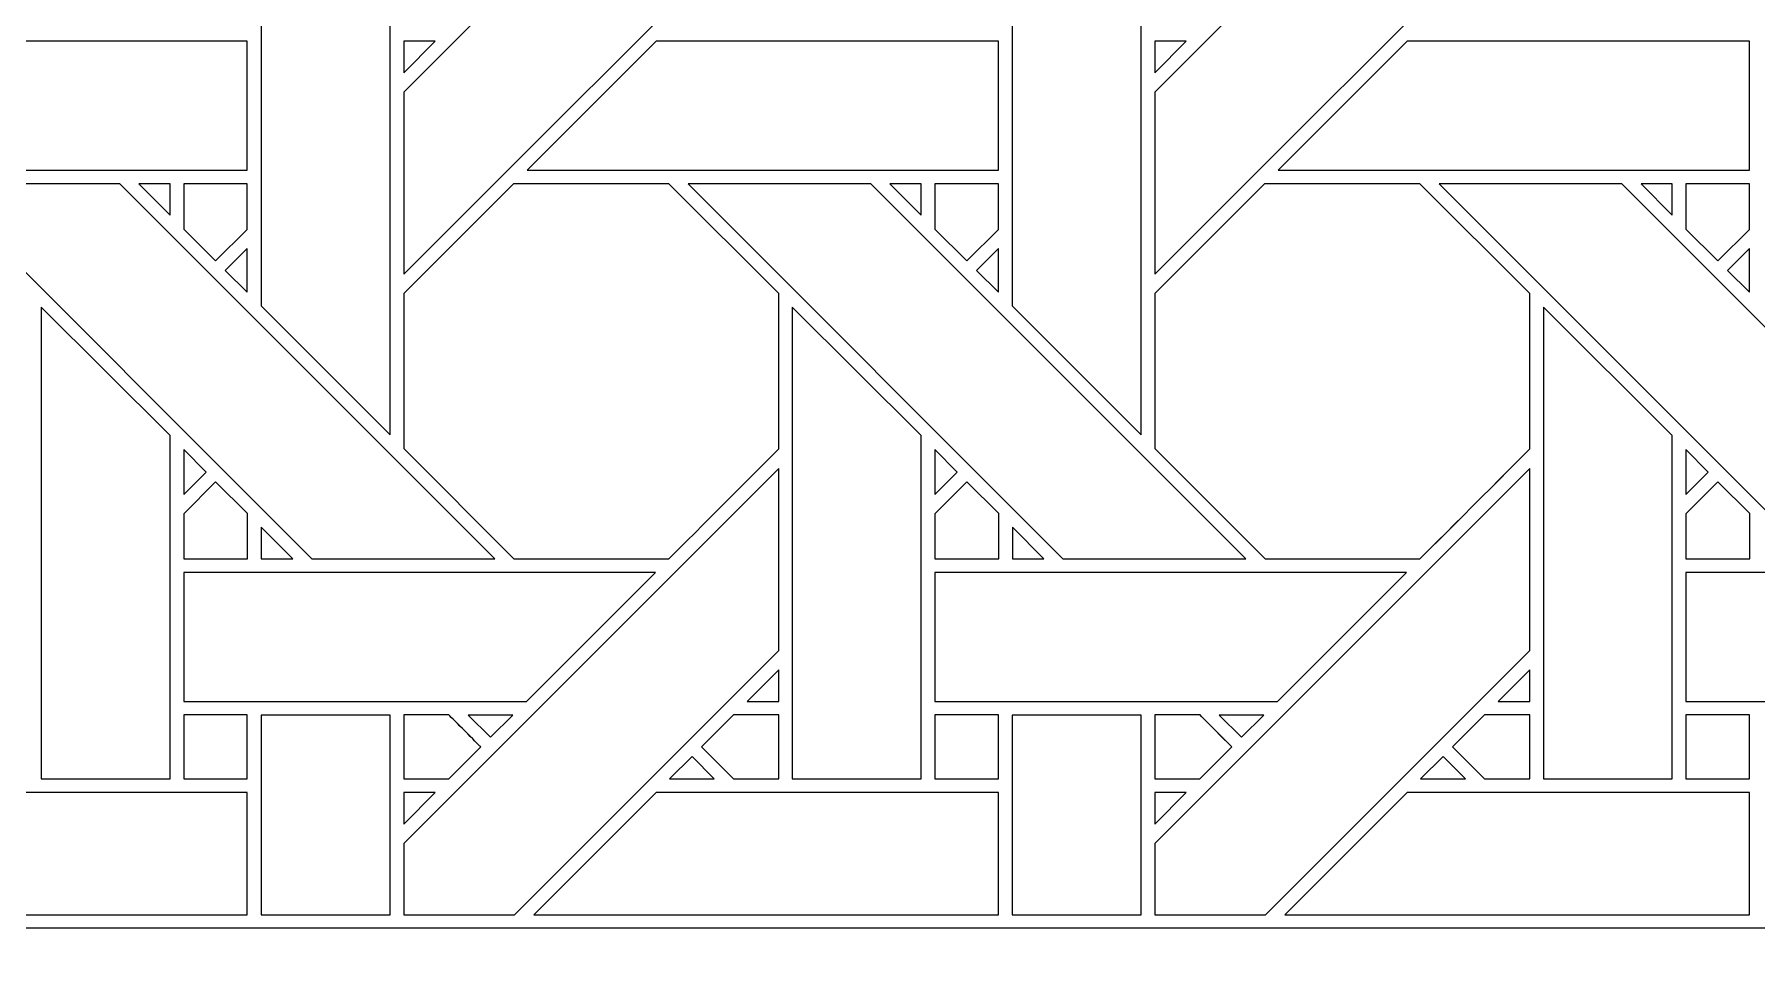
# Model space of a CAD drawing. Header units: inches. Extents: x 6.4 to 18.4, y 3.1 to 15.1.
# Drawn here: x 8.359 to 10.534, y 10.725 to 11.892 of the extents above; entities that cross this region are included whole.
import ezdxf

# ---------------------------------------------------------------- set-up
doc = ezdxf.new("R2010")
doc.units = ezdxf.units.IN
doc.header["$MEASUREMENT"] = 0
doc.layers.add('Design', color=7, linetype='Continuous', lineweight=0)

msp = doc.modelspace()

# ---------------------------------------------------------------- linework, layer by layer
at = {"layer": 'Design'}
for points, knots in [([(12.3829, 15.0948), (9.0691, 15.0948), (6.3829, 12.4085), (6.3829, 9.0948), (6.3829, 5.7811), (9.0691, 3.0948), (12.3829, 3.0948), (15.6966, 3.0948), (18.3829, 5.7811), (18.3829, 9.0948), (18.3829, 12.4085), (15.6966, 15.0948), (12.3829, 15.0948)], [0, 0, 0, 0, 1, 1, 1, 2, 2, 2, 3, 3, 3, 4, 4, 4, 4]), ([(7.399, 10.7636), (7.399, 10.7636), (7.4146, 10.7636), (7.4146, 10.7636), (7.4146, 10.7636), (7.4265, 10.7636), (7.4265, 10.7636), (7.4265, 10.7636), (17.3629, 10.7636), (17.3629, 10.7636), (17.3711, 10.7636), (17.3771, 10.7713), (17.3751, 10.7793), (17.374, 10.7838), (17.3725, 10.7889), (17.3707, 10.7944), (16.6636, 12.8699), (14.6977, 14.3629), (12.3829, 14.3629), (10.0662, 14.3629), (8.0989, 12.8675), (7.3933, 10.7893), (7.3898, 10.779), (7.3884, 10.7717), (7.3905, 10.7675), (7.3918, 10.7649), (7.3945, 10.7636), (7.399, 10.7636)], [0, 0, 0, 0, 1, 1, 1, 2, 2, 2, 3, 3, 3, 4, 4, 4, 5, 5, 5, 6, 6, 6, 7, 7, 7, 8, 8, 8, 9, 9, 9, 9]), ([(9.2992, 12.0628), (9.2992, 12.0628), (8.8255, 11.5892), (8.8255, 11.5892), (8.8255, 11.5892), (8.8255, 11.8193), (8.8255, 11.8193), (8.8255, 11.8193), (9.2992, 12.2929), (9.2992, 12.2929), (9.2992, 12.2929), (9.2992, 12.0628), (9.2992, 12.0628)], [0, 0, 0, 0, 1, 1, 1, 2, 2, 2, 3, 3, 3, 4, 4, 4, 4]), ([(9.7742, 11.8193), (9.7742, 11.8193), (10.2479, 12.2929), (10.2479, 12.2929), (10.2479, 12.2929), (10.2479, 12.0628), (10.2479, 12.0628), (10.2479, 12.0628), (9.7742, 11.5892), (9.7742, 11.5892), (9.7742, 11.5892), (9.7742, 11.8193), (9.7742, 11.8193)], [0, 0, 0, 0, 1, 1, 1, 2, 2, 2, 3, 3, 3, 4, 4, 4, 4]), ([(8.8083, 11.9814), (8.8083, 11.9814), (8.8083, 11.3863), (8.8083, 11.3863), (8.8083, 11.3863), (8.6454, 11.5492), (8.6454, 11.5492), (8.6454, 11.5492), (8.6454, 11.9814), (8.6454, 11.9814), (8.6454, 11.9814), (8.8083, 11.9814), (8.8083, 11.9814)], [0, 0, 0, 0, 1, 1, 1, 2, 2, 2, 3, 3, 3, 4, 4, 4, 4]), ([(9.7571, 11.9814), (9.7571, 11.9814), (9.7571, 11.3863), (9.7571, 11.3863), (9.7571, 11.3863), (9.5942, 11.5492), (9.5942, 11.5492), (9.5942, 11.5492), (9.5942, 11.9814), (9.5942, 11.9814), (9.5942, 11.9814), (9.7571, 11.9814), (9.7571, 11.9814)], [0, 0, 0, 0, 1, 1, 1, 2, 2, 2, 3, 3, 3, 4, 4, 4, 4]), ([(8.6279, 11.8835), (8.6279, 11.8835), (8.6279, 11.7206), (8.6279, 11.7206), (8.6279, 11.7206), (8.0326, 11.7206), (8.0326, 11.7206), (8.0326, 11.7206), (8.1955, 11.8835), (8.1955, 11.8835), (8.1955, 11.8835), (8.6279, 11.8835), (8.6279, 11.8835)], [0, 0, 0, 0, 1, 1, 1, 2, 2, 2, 3, 3, 3, 4, 4, 4, 4]), ([(8.8255, 11.8436), (8.8255, 11.8436), (8.8255, 11.8835), (8.8255, 11.8835), (8.8255, 11.8835), (8.8653, 11.8835), (8.8653, 11.8835), (8.8653, 11.8835), (8.8255, 11.8436), (8.8255, 11.8436)], [0, 0, 0, 0, 1, 1, 1, 2, 2, 2, 3, 3, 3, 3]), ([(8.9813, 11.7206), (8.9813, 11.7206), (9.1442, 11.8835), (9.1442, 11.8835), (9.1442, 11.8835), (9.5766, 11.8835), (9.5766, 11.8835), (9.5766, 11.8835), (9.5766, 11.7206), (9.5766, 11.7206), (9.5766, 11.7206), (8.9813, 11.7206), (8.9813, 11.7206)], [0, 0, 0, 0, 1, 1, 1, 2, 2, 2, 3, 3, 3, 4, 4, 4, 4]), ([(9.814, 11.8835), (9.814, 11.8835), (9.7742, 11.8436), (9.7742, 11.8436), (9.7742, 11.8436), (9.7742, 11.8835), (9.7742, 11.8835), (9.7742, 11.8835), (9.814, 11.8835), (9.814, 11.8835)], [0, 0, 0, 0, 1, 1, 1, 2, 2, 2, 3, 3, 3, 3]), ([(9.9301, 11.7206), (9.9301, 11.7206), (10.0929, 11.8835), (10.0929, 11.8835), (10.0929, 11.8835), (10.5253, 11.8835), (10.5253, 11.8835), (10.5253, 11.8835), (10.5253, 11.7206), (10.5253, 11.7206), (10.5253, 11.7206), (9.9301, 11.7206), (9.9301, 11.7206)], [0, 0, 0, 0, 1, 1, 1, 2, 2, 2, 3, 3, 3, 4, 4, 4, 4]), ([(8.4669, 11.7035), (8.4669, 11.7035), (8.9405, 11.2299), (8.9405, 11.2299), (8.9405, 11.2299), (8.7095, 11.2299), (8.7095, 11.2299), (8.7095, 11.2299), (8.2359, 11.7035), (8.2359, 11.7035), (8.2359, 11.7035), (8.4669, 11.7035), (8.4669, 11.7035)], [0, 0, 0, 0, 1, 1, 1, 2, 2, 2, 3, 3, 3, 4, 4, 4, 4]), ([(8.5304, 11.7035), (8.5304, 11.7035), (8.5304, 11.6637), (8.5304, 11.6637), (8.5304, 11.6637), (8.491, 11.7035), (8.491, 11.7035), (8.491, 11.7035), (8.5304, 11.7035), (8.5304, 11.7035)], [0, 0, 0, 0, 1, 1, 1, 2, 2, 2, 3, 3, 3, 3]), ([(8.5476, 11.7035), (8.5476, 11.7035), (8.6278, 11.7035), (8.6278, 11.7035), (8.6278, 11.7035), (8.6278, 11.6459), (8.6278, 11.6459), (8.6278, 11.6459), (8.5879, 11.606), (8.5879, 11.606), (8.5879, 11.606), (8.5476, 11.6463), (8.5476, 11.6463), (8.5476, 11.6463), (8.5476, 11.7035), (8.5476, 11.7035)], [0, 0, 0, 0, 1, 1, 1, 2, 2, 2, 3, 3, 3, 4, 4, 4, 5, 5, 5, 5]), ([(8.5879, 11.606), (8.5879, 11.606), (8.5476, 11.6463), (8.5476, 11.6463), (8.5476, 11.6463), (8.5476, 11.7035), (8.5476, 11.7035), (8.5476, 11.7035), (8.6278, 11.7035), (8.6278, 11.7035), (8.6278, 11.7035), (8.6278, 11.6459), (8.6278, 11.6459), (8.6278, 11.6459), (8.5879, 11.606), (8.5879, 11.606)], [0, 0, 0, 0, 1, 1, 1, 2, 2, 2, 3, 3, 3, 4, 4, 4, 5, 5, 5, 5]), ([(8.8255, 11.5648), (8.8255, 11.5648), (8.9642, 11.7035), (8.9642, 11.7035), (8.9642, 11.7035), (9.1604, 11.7035), (9.1604, 11.7035), (9.1604, 11.7035), (9.2991, 11.5648), (9.2991, 11.5648), (9.2991, 11.5648), (9.2991, 11.3686), (9.2991, 11.3686), (9.2813, 11.3507), (9.1694, 11.2389), (9.1604, 11.2299), (9.1604, 11.2299), (8.9647, 11.2299), (8.9647, 11.2299), (8.9647, 11.2299), (8.8255, 11.3691), (8.8255, 11.3691), (8.8255, 11.3691), (8.8255, 11.5648), (8.8255, 11.5648)], [0, 0, 0, 0, 1, 1, 1, 2, 2, 2, 3, 3, 3, 4, 4, 4, 5, 5, 5, 6, 6, 6, 7, 7, 7, 8, 8, 8, 8]), ([(8.9647, 11.2299), (8.9647, 11.2299), (8.8255, 11.3691), (8.8255, 11.3691), (8.8255, 11.3691), (8.8255, 11.5648), (8.8255, 11.5648), (8.8255, 11.5648), (8.9642, 11.7035), (8.9642, 11.7035), (8.9642, 11.7035), (9.1604, 11.7035), (9.1604, 11.7035), (9.1604, 11.7035), (9.2991, 11.5648), (9.2991, 11.5648), (9.2991, 11.5648), (9.2991, 11.3686), (9.2991, 11.3686), (9.2813, 11.3507), (9.1694, 11.2389), (9.1604, 11.2299), (9.1604, 11.2299), (8.9647, 11.2299), (8.9647, 11.2299)], [0, 0, 0, 0, 1, 1, 1, 2, 2, 2, 3, 3, 3, 4, 4, 4, 5, 5, 5, 6, 6, 6, 7, 7, 7, 8, 8, 8, 8]), ([(9.1846, 11.7035), (9.1846, 11.7035), (9.4156, 11.7035), (9.4156, 11.7035), (9.4156, 11.7035), (9.8892, 11.2299), (9.8892, 11.2299), (9.8892, 11.2299), (9.6582, 11.2299), (9.6582, 11.2299), (9.6582, 11.2299), (9.1846, 11.7035), (9.1846, 11.7035)], [0, 0, 0, 0, 1, 1, 1, 2, 2, 2, 3, 3, 3, 4, 4, 4, 4]), ([(9.4791, 11.7035), (9.4791, 11.7035), (9.4791, 11.6637), (9.4791, 11.6637), (9.4791, 11.6637), (9.4397, 11.7035), (9.4397, 11.7035), (9.4397, 11.7035), (9.4791, 11.7035), (9.4791, 11.7035)], [0, 0, 0, 0, 1, 1, 1, 2, 2, 2, 3, 3, 3, 3]), ([(9.4963, 11.7035), (9.4963, 11.7035), (9.5766, 11.7035), (9.5766, 11.7035), (9.5766, 11.7035), (9.5766, 11.6459), (9.5766, 11.6459), (9.5766, 11.6459), (9.5366, 11.606), (9.5366, 11.606), (9.5366, 11.606), (9.4963, 11.6463), (9.4963, 11.6463), (9.4963, 11.6463), (9.4963, 11.7035), (9.4963, 11.7035)], [0, 0, 0, 0, 1, 1, 1, 2, 2, 2, 3, 3, 3, 4, 4, 4, 5, 5, 5, 5]), ([(9.5366, 11.606), (9.5366, 11.606), (9.4963, 11.6463), (9.4963, 11.6463), (9.4963, 11.6463), (9.4963, 11.7035), (9.4963, 11.7035), (9.4963, 11.7035), (9.5766, 11.7035), (9.5766, 11.7035), (9.5766, 11.7035), (9.5766, 11.6459), (9.5766, 11.6459), (9.5766, 11.6459), (9.5366, 11.606), (9.5366, 11.606)], [0, 0, 0, 0, 1, 1, 1, 2, 2, 2, 3, 3, 3, 4, 4, 4, 5, 5, 5, 5]), ([(9.7742, 11.5648), (9.7742, 11.5648), (9.9129, 11.7035), (9.9129, 11.7035), (9.9129, 11.7035), (10.1091, 11.7035), (10.1091, 11.7035), (10.1091, 11.7035), (10.2478, 11.5648), (10.2478, 11.5648), (10.2478, 11.5648), (10.2478, 11.3686), (10.2478, 11.3686), (10.23, 11.3507), (10.1181, 11.2389), (10.1091, 11.2299), (10.1091, 11.2299), (9.9134, 11.2299), (9.9134, 11.2299), (9.9134, 11.2299), (9.7742, 11.3691), (9.7742, 11.3691), (9.7742, 11.3691), (9.7742, 11.5648), (9.7742, 11.5648)], [0, 0, 0, 0, 1, 1, 1, 2, 2, 2, 3, 3, 3, 4, 4, 4, 5, 5, 5, 6, 6, 6, 7, 7, 7, 8, 8, 8, 8]), ([(9.9134, 11.2299), (9.9134, 11.2299), (9.7742, 11.3691), (9.7742, 11.3691), (9.7742, 11.3691), (9.7742, 11.5648), (9.7742, 11.5648), (9.7742, 11.5648), (9.9129, 11.7035), (9.9129, 11.7035), (9.9129, 11.7035), (10.1091, 11.7035), (10.1091, 11.7035), (10.1091, 11.7035), (10.2478, 11.5648), (10.2478, 11.5648), (10.2478, 11.5648), (10.2478, 11.3686), (10.2478, 11.3686), (10.23, 11.3506), (10.1181, 11.2388), (10.1091, 11.2299), (10.1091, 11.2299), (9.9134, 11.2299), (9.9134, 11.2299)], [0, 0, 0, 0, 1, 1, 1, 2, 2, 2, 3, 3, 3, 4, 4, 4, 5, 5, 5, 6, 6, 6, 7, 7, 7, 8, 8, 8, 8]), ([(10.1334, 11.7035), (10.1334, 11.7035), (10.3643, 11.7035), (10.3643, 11.7035), (10.3643, 11.7035), (10.838, 11.2299), (10.838, 11.2299), (10.838, 11.2299), (10.6069, 11.2299), (10.6069, 11.2299), (10.6069, 11.2299), (10.1334, 11.7035), (10.1334, 11.7035)], [0, 0, 0, 0, 1, 1, 1, 2, 2, 2, 3, 3, 3, 4, 4, 4, 4]), ([(10.4279, 11.7035), (10.4279, 11.7035), (10.4279, 11.6637), (10.4279, 11.6637), (10.4279, 11.6637), (10.3884, 11.7035), (10.3884, 11.7035), (10.3884, 11.7035), (10.4279, 11.7035), (10.4279, 11.7035)], [0, 0, 0, 0, 1, 1, 1, 2, 2, 2, 3, 3, 3, 3]), ([(10.445, 11.7035), (10.445, 11.7035), (10.5253, 11.7035), (10.5253, 11.7035), (10.5253, 11.7035), (10.5253, 11.6459), (10.5253, 11.6459), (10.5253, 11.6459), (10.4854, 11.606), (10.4854, 11.606), (10.4854, 11.606), (10.445, 11.6463), (10.445, 11.6463), (10.445, 11.6463), (10.445, 11.7035), (10.445, 11.7035)], [0, 0, 0, 0, 1, 1, 1, 2, 2, 2, 3, 3, 3, 4, 4, 4, 5, 5, 5, 5]), ([(10.4854, 11.606), (10.4854, 11.606), (10.445, 11.6463), (10.445, 11.6463), (10.445, 11.6463), (10.445, 11.7035), (10.445, 11.7035), (10.445, 11.7035), (10.5253, 11.7035), (10.5253, 11.7035), (10.5253, 11.7035), (10.5253, 11.6459), (10.5253, 11.6459), (10.5253, 11.6459), (10.4854, 11.606), (10.4854, 11.606)], [0, 0, 0, 0, 1, 1, 1, 2, 2, 2, 3, 3, 3, 4, 4, 4, 5, 5, 5, 5]), ([(8.6279, 11.6217), (8.6279, 11.6217), (8.6279, 11.5665), (8.6279, 11.5665), (8.6279, 11.5665), (8.6001, 11.5939), (8.6001, 11.5939), (8.6001, 11.5939), (8.6279, 11.6217), (8.6279, 11.6217)], [0, 0, 0, 0, 1, 1, 1, 2, 2, 2, 3, 3, 3, 3]), ([(9.5766, 11.6217), (9.5766, 11.6217), (9.5766, 11.5665), (9.5766, 11.5665), (9.5766, 11.5665), (9.5488, 11.5939), (9.5488, 11.5939), (9.5488, 11.5939), (9.5766, 11.6217), (9.5766, 11.6217)], [0, 0, 0, 0, 1, 1, 1, 2, 2, 2, 3, 3, 3, 3]), ([(10.5253, 11.6217), (10.5253, 11.6217), (10.5253, 11.5665), (10.5253, 11.5665), (10.5253, 11.5665), (10.4976, 11.5939), (10.4976, 11.5939), (10.4976, 11.5939), (10.5253, 11.6217), (10.5253, 11.6217)], [0, 0, 0, 0, 1, 1, 1, 2, 2, 2, 3, 3, 3, 3]), ([(8.5303, 11.3856), (8.5303, 11.3856), (8.5303, 10.9519), (8.5303, 10.9519), (8.5303, 10.9519), (8.3676, 10.9519), (8.3676, 10.9519), (8.3676, 10.9519), (8.3676, 11.5477), (8.3676, 11.5477), (8.3676, 11.5477), (8.5303, 11.3856), (8.5303, 11.3856)], [0, 0, 0, 0, 1, 1, 1, 2, 2, 2, 3, 3, 3, 4, 4, 4, 4]), ([(9.4791, 11.3855), (9.4791, 11.3855), (9.4791, 10.9519), (9.4791, 10.9519), (9.4791, 10.9519), (9.3163, 10.9519), (9.3163, 10.9519), (9.3163, 10.9519), (9.3163, 11.5477), (9.3163, 11.5477), (9.3163, 11.5477), (9.4791, 11.3855), (9.4791, 11.3855)], [0, 0, 0, 0, 1, 1, 1, 2, 2, 2, 3, 3, 3, 4, 4, 4, 4]), ([(10.4278, 11.3855), (10.4278, 11.3855), (10.4278, 10.9519), (10.4278, 10.9519), (10.4278, 10.9519), (10.265, 10.9519), (10.265, 10.9519), (10.265, 10.9519), (10.265, 11.5477), (10.265, 11.5477), (10.265, 11.5477), (10.4278, 11.3855), (10.4278, 11.3855)], [0, 0, 0, 0, 1, 1, 1, 2, 2, 2, 3, 3, 3, 4, 4, 4, 4]), ([(8.5476, 11.3113), (8.5476, 11.3113), (8.5476, 11.3681), (8.5476, 11.3681), (8.5476, 11.3681), (8.5758, 11.3395), (8.5758, 11.3395), (8.5758, 11.3395), (8.5476, 11.3113), (8.5476, 11.3113)], [0, 0, 0, 0, 1, 1, 1, 2, 2, 2, 3, 3, 3, 3]), ([(9.4964, 11.3113), (9.4964, 11.3113), (9.4964, 11.3681), (9.4964, 11.3681), (9.4964, 11.3681), (9.5246, 11.3395), (9.5246, 11.3395), (9.5246, 11.3395), (9.4964, 11.3113), (9.4964, 11.3113)], [0, 0, 0, 0, 1, 1, 1, 2, 2, 2, 3, 3, 3, 3]), ([(10.4733, 11.3395), (10.4733, 11.3395), (10.4451, 11.3113), (10.4451, 11.3113), (10.4451, 11.3113), (10.4451, 11.3681), (10.4451, 11.3681), (10.4451, 11.3681), (10.4733, 11.3395), (10.4733, 11.3395)], [0, 0, 0, 0, 1, 1, 1, 2, 2, 2, 3, 3, 3, 3]), ([(8.8255, 10.7802), (8.8255, 10.7802), (8.8255, 10.8705), (8.8255, 10.8705), (8.8255, 10.8705), (9.2992, 11.3441), (9.2992, 11.3441), (9.2992, 11.3441), (9.2992, 11.1141), (9.2992, 11.1141), (9.2992, 11.1141), (8.9653, 10.7802), (8.9653, 10.7802), (8.9653, 10.7802), (8.8255, 10.7802), (8.8255, 10.7802)], [0, 0, 0, 0, 1, 1, 1, 2, 2, 2, 3, 3, 3, 4, 4, 4, 5, 5, 5, 5]), ([(9.7742, 10.7802), (9.7742, 10.7802), (9.7742, 10.8705), (9.7742, 10.8705), (9.7742, 10.8705), (10.2479, 11.3441), (10.2479, 11.3441), (10.2479, 11.3441), (10.2479, 11.1141), (10.2479, 11.1141), (10.2479, 11.1141), (9.914, 10.7802), (9.914, 10.7802), (9.914, 10.7802), (9.7742, 10.7802), (9.7742, 10.7802)], [0, 0, 0, 0, 1, 1, 1, 2, 2, 2, 3, 3, 3, 4, 4, 4, 5, 5, 5, 5]), ([(8.6282, 11.287), (8.6282, 11.287), (8.6282, 11.2297), (8.6282, 11.2297), (8.6282, 11.2297), (8.5476, 11.2297), (8.5476, 11.2297), (8.5476, 11.2297), (8.5476, 11.2869), (8.5476, 11.2869), (8.5476, 11.2869), (8.5879, 11.3273), (8.5879, 11.3273), (8.5879, 11.3273), (8.6282, 11.287), (8.6282, 11.287)], [0, 0, 0, 0, 1, 1, 1, 2, 2, 2, 3, 3, 3, 4, 4, 4, 5, 5, 5, 5]), ([(8.5879, 11.3273), (8.5879, 11.3273), (8.6282, 11.287), (8.6282, 11.287), (8.6282, 11.287), (8.6282, 11.2297), (8.6282, 11.2297), (8.6282, 11.2297), (8.5476, 11.2297), (8.5476, 11.2297), (8.5476, 11.2297), (8.5476, 11.2869), (8.5476, 11.2869), (8.5476, 11.2869), (8.5879, 11.3273), (8.5879, 11.3273)], [0, 0, 0, 0, 1, 1, 1, 2, 2, 2, 3, 3, 3, 4, 4, 4, 5, 5, 5, 5]), ([(9.577, 11.287), (9.577, 11.287), (9.577, 11.2297), (9.577, 11.2297), (9.577, 11.2297), (9.4963, 11.2297), (9.4963, 11.2297), (9.4963, 11.2297), (9.4963, 11.2869), (9.4963, 11.2869), (9.4963, 11.2869), (9.5367, 11.3273), (9.5367, 11.3273), (9.5367, 11.3273), (9.577, 11.287), (9.577, 11.287)], [0, 0, 0, 0, 1, 1, 1, 2, 2, 2, 3, 3, 3, 4, 4, 4, 5, 5, 5, 5]), ([(9.5367, 11.3273), (9.5367, 11.3273), (9.577, 11.287), (9.577, 11.287), (9.577, 11.287), (9.577, 11.2297), (9.577, 11.2297), (9.577, 11.2297), (9.4963, 11.2297), (9.4963, 11.2297), (9.4963, 11.2297), (9.4963, 11.2869), (9.4963, 11.2869), (9.4963, 11.2869), (9.5367, 11.3273), (9.5367, 11.3273)], [0, 0, 0, 0, 1, 1, 1, 2, 2, 2, 3, 3, 3, 4, 4, 4, 5, 5, 5, 5]), ([(10.5257, 11.287), (10.5257, 11.287), (10.5257, 11.2297), (10.5257, 11.2297), (10.5257, 11.2297), (10.4451, 11.2297), (10.4451, 11.2297), (10.4451, 11.2297), (10.4451, 11.2869), (10.4451, 11.2869), (10.4451, 11.2869), (10.4854, 11.3273), (10.4854, 11.3273), (10.4854, 11.3273), (10.5257, 11.287), (10.5257, 11.287)], [0, 0, 0, 0, 1, 1, 1, 2, 2, 2, 3, 3, 3, 4, 4, 4, 5, 5, 5, 5]), ([(10.4451, 11.2869), (10.4451, 11.2869), (10.4854, 11.3273), (10.4854, 11.3273), (10.4854, 11.3273), (10.5257, 11.287), (10.5257, 11.287), (10.5257, 11.287), (10.5257, 11.2297), (10.5257, 11.2297), (10.5257, 11.2297), (10.4451, 11.2297), (10.4451, 11.2297), (10.4451, 11.2297), (10.4451, 11.2869), (10.4451, 11.2869)], [0, 0, 0, 0, 1, 1, 1, 2, 2, 2, 3, 3, 3, 4, 4, 4, 5, 5, 5, 5]), ([(8.6455, 11.2299), (8.6455, 11.2299), (8.6455, 11.2697), (8.6455, 11.2697), (8.6455, 11.2697), (8.6853, 11.2299), (8.6853, 11.2299), (8.6853, 11.2299), (8.6455, 11.2299), (8.6455, 11.2299)], [0, 0, 0, 0, 1, 1, 1, 2, 2, 2, 3, 3, 3, 3]), ([(9.634, 11.2299), (9.634, 11.2299), (9.5943, 11.2299), (9.5943, 11.2299), (9.5943, 11.2299), (9.5943, 11.2697), (9.5943, 11.2697), (9.5943, 11.2697), (9.634, 11.2299), (9.634, 11.2299)], [0, 0, 0, 0, 1, 1, 1, 2, 2, 2, 3, 3, 3, 3]), ([(8.5476, 11.0499), (8.5476, 11.0499), (8.5476, 11.2126), (8.5476, 11.2126), (8.5476, 11.2126), (9.1433, 11.2126), (9.1433, 11.2126), (9.1433, 11.2126), (8.9806, 11.0499), (8.9806, 11.0499), (8.9806, 11.0499), (8.5476, 11.0499), (8.5476, 11.0499)], [0, 0, 0, 0, 1, 1, 1, 2, 2, 2, 3, 3, 3, 4, 4, 4, 4]), ([(9.4964, 11.0499), (9.4964, 11.0499), (9.4964, 11.2126), (9.4964, 11.2126), (9.4964, 11.2126), (10.0921, 11.2126), (10.0921, 11.2126), (10.0921, 11.2126), (9.9293, 11.0499), (9.9293, 11.0499), (9.9293, 11.0499), (9.4964, 11.0499), (9.4964, 11.0499)], [0, 0, 0, 0, 1, 1, 1, 2, 2, 2, 3, 3, 3, 4, 4, 4, 4]), ([(10.4451, 11.0499), (10.4451, 11.0499), (10.4451, 11.2126), (10.4451, 11.2126), (10.4451, 11.2126), (11.0408, 11.2126), (11.0408, 11.2126), (11.0408, 11.2126), (10.8781, 11.0499), (10.8781, 11.0499), (10.8781, 11.0499), (10.4451, 11.0499), (10.4451, 11.0499)], [0, 0, 0, 0, 1, 1, 1, 2, 2, 2, 3, 3, 3, 4, 4, 4, 4]), ([(9.2594, 11.0499), (9.2594, 11.0499), (9.2992, 11.0897), (9.2992, 11.0897), (9.2992, 11.0897), (9.2992, 11.0499), (9.2992, 11.0499), (9.2992, 11.0499), (9.2594, 11.0499), (9.2594, 11.0499)], [0, 0, 0, 0, 1, 1, 1, 2, 2, 2, 3, 3, 3, 3]), ([(10.2081, 11.0499), (10.2081, 11.0499), (10.2479, 11.0897), (10.2479, 11.0897), (10.2479, 11.0897), (10.2479, 11.0499), (10.2479, 11.0499), (10.2479, 11.0499), (10.2081, 11.0499), (10.2081, 11.0499)], [0, 0, 0, 0, 1, 1, 1, 2, 2, 2, 3, 3, 3, 3]), ([(8.6278, 11.0327), (8.6278, 11.0327), (8.6278, 10.9519), (8.6278, 10.9519), (8.6278, 10.9519), (8.5476, 10.9519), (8.5476, 10.9519), (8.5476, 10.9519), (8.5476, 11.0327), (8.5476, 11.0327), (8.5476, 11.0327), (8.6278, 11.0327), (8.6278, 11.0327)], [0, 0, 0, 0, 1, 1, 1, 2, 2, 2, 3, 3, 3, 4, 4, 4, 4]), ([(8.5476, 11.0327), (8.5476, 11.0327), (8.6278, 11.0327), (8.6278, 11.0327), (8.6278, 11.0327), (8.6278, 10.9519), (8.6278, 10.9519), (8.6278, 10.9519), (8.5476, 10.9519), (8.5476, 10.9519), (8.5476, 10.9519), (8.5476, 11.0327), (8.5476, 11.0327)], [0, 0, 0, 0, 1, 1, 1, 2, 2, 2, 3, 3, 3, 4, 4, 4, 4]), ([(8.8083, 10.7802), (8.8083, 10.7802), (8.6454, 10.7802), (8.6454, 10.7802), (8.6454, 10.7802), (8.6454, 11.0326), (8.6454, 11.0326), (8.6454, 11.0326), (8.8083, 11.0326), (8.8083, 11.0326), (8.8083, 11.0326), (8.8083, 10.7802), (8.8083, 10.7802)], [0, 0, 0, 0, 1, 1, 1, 2, 2, 2, 3, 3, 3, 4, 4, 4, 4]), ([(8.8255, 11.0327), (8.8255, 11.0327), (8.8825, 11.0327), (8.8825, 11.0327), (8.8877, 11.0276), (8.9184, 10.9967), (8.9228, 10.9923), (8.9228, 10.9923), (8.8824, 10.9519), (8.8824, 10.9519), (8.8824, 10.9519), (8.8255, 10.9519), (8.8255, 10.9519), (8.8255, 10.9519), (8.8255, 11.0327), (8.8255, 11.0327)], [0, 0, 0, 0, 1, 1, 1, 2, 2, 2, 3, 3, 3, 4, 4, 4, 5, 5, 5, 5]), ([(8.8255, 11.0327), (8.8255, 11.0327), (8.8825, 11.0327), (8.8825, 11.0327), (8.8878, 11.0274), (8.9186, 10.9966), (8.9228, 10.9923), (8.9228, 10.9923), (8.8824, 10.9519), (8.8824, 10.9519), (8.8824, 10.9519), (8.8255, 10.9519), (8.8255, 10.9519), (8.8255, 10.9519), (8.8255, 11.0327), (8.8255, 11.0327)], [0, 0, 0, 0, 1, 1, 1, 2, 2, 2, 3, 3, 3, 4, 4, 4, 5, 5, 5, 5]), ([(8.9634, 11.0326), (8.9634, 11.0326), (8.9351, 11.0045), (8.9351, 11.0045), (8.9351, 11.0045), (8.9069, 11.0326), (8.9069, 11.0326), (8.9069, 11.0326), (8.9634, 11.0326), (8.9634, 11.0326)], [0, 0, 0, 0, 1, 1, 1, 2, 2, 2, 3, 3, 3, 3]), ([(9.2017, 10.9923), (9.2017, 10.9923), (9.2421, 11.0327), (9.2421, 11.0327), (9.2421, 11.0327), (9.2991, 11.0327), (9.2991, 11.0327), (9.2991, 11.0327), (9.2991, 10.9519), (9.2991, 10.9519), (9.2991, 10.9519), (9.242, 10.9519), (9.242, 10.9519), (9.242, 10.9519), (9.2017, 10.9923), (9.2017, 10.9923)], [0, 0, 0, 0, 1, 1, 1, 2, 2, 2, 3, 3, 3, 4, 4, 4, 5, 5, 5, 5]), ([(9.2017, 10.9923), (9.2017, 10.9923), (9.2421, 11.0327), (9.2421, 11.0327), (9.2421, 11.0327), (9.2991, 11.0327), (9.2991, 11.0327), (9.2991, 11.0327), (9.2991, 10.9519), (9.2991, 10.9519), (9.2991, 10.9519), (9.242, 10.9519), (9.242, 10.9519), (9.242, 10.9519), (9.2017, 10.9923), (9.2017, 10.9923)], [0, 0, 0, 0, 1, 1, 1, 2, 2, 2, 3, 3, 3, 4, 4, 4, 5, 5, 5, 5]), ([(9.5766, 11.0327), (9.5766, 11.0327), (9.5766, 10.9519), (9.5766, 10.9519), (9.5766, 10.9519), (9.4963, 10.9519), (9.4963, 10.9519), (9.4963, 10.9519), (9.4963, 11.0327), (9.4963, 11.0327), (9.4963, 11.0327), (9.5766, 11.0327), (9.5766, 11.0327)], [0, 0, 0, 0, 1, 1, 1, 2, 2, 2, 3, 3, 3, 4, 4, 4, 4]), ([(9.4963, 11.0327), (9.4963, 11.0327), (9.5766, 11.0327), (9.5766, 11.0327), (9.5766, 11.0327), (9.5766, 10.9519), (9.5766, 10.9519), (9.5766, 10.9519), (9.4963, 10.9519), (9.4963, 10.9519), (9.4963, 10.9519), (9.4963, 11.0327), (9.4963, 11.0327)], [0, 0, 0, 0, 1, 1, 1, 2, 2, 2, 3, 3, 3, 4, 4, 4, 4]), ([(9.7571, 10.7802), (9.7571, 10.7802), (9.5942, 10.7802), (9.5942, 10.7802), (9.5942, 10.7802), (9.5942, 11.0326), (9.5942, 11.0326), (9.5942, 11.0326), (9.7571, 11.0326), (9.7571, 11.0326), (9.7571, 11.0326), (9.7571, 10.7802), (9.7571, 10.7802)], [0, 0, 0, 0, 1, 1, 1, 2, 2, 2, 3, 3, 3, 4, 4, 4, 4]), ([(9.7742, 11.0327), (9.7742, 11.0327), (9.8313, 11.0327), (9.8313, 11.0327), (9.8364, 11.0276), (9.8672, 10.9967), (9.8716, 10.9923), (9.8716, 10.9923), (9.8312, 10.9519), (9.8312, 10.9519), (9.8312, 10.9519), (9.7742, 10.9519), (9.7742, 10.9519), (9.7742, 10.9519), (9.7742, 11.0327), (9.7742, 11.0327)], [0, 0, 0, 0, 1, 1, 1, 2, 2, 2, 3, 3, 3, 4, 4, 4, 5, 5, 5, 5]), ([(9.7742, 11.0327), (9.7742, 11.0327), (9.8313, 11.0327), (9.8313, 11.0327), (9.8366, 11.0273), (9.8465, 11.0175), (9.8557, 11.0082), (9.8557, 11.0082), (9.8716, 10.9923), (9.8716, 10.9923), (9.8716, 10.9923), (9.8312, 10.9519), (9.8312, 10.9519), (9.8312, 10.9519), (9.7742, 10.9519), (9.7742, 10.9519), (9.7742, 10.9519), (9.7742, 11.0327), (9.7742, 11.0327)], [0, 0, 0, 0, 1, 1, 1, 2, 2, 2, 3, 3, 3, 4, 4, 4, 5, 5, 5, 6, 6, 6, 6]), ([(9.9121, 11.0326), (9.9121, 11.0326), (9.8838, 11.0045), (9.8838, 11.0045), (9.8838, 11.0045), (9.8556, 11.0326), (9.8556, 11.0326), (9.8556, 11.0326), (9.9121, 11.0326), (9.9121, 11.0326)], [0, 0, 0, 0, 1, 1, 1, 2, 2, 2, 3, 3, 3, 3]), ([(10.1504, 10.9923), (10.1504, 10.9923), (10.1908, 11.0327), (10.1908, 11.0327), (10.1908, 11.0327), (10.2479, 11.0327), (10.2479, 11.0327), (10.2479, 11.0327), (10.2479, 10.9519), (10.2479, 10.9519), (10.2479, 10.9519), (10.1907, 10.9519), (10.1907, 10.9519), (10.1907, 10.9519), (10.1504, 10.9923), (10.1504, 10.9923)], [0, 0, 0, 0, 1, 1, 1, 2, 2, 2, 3, 3, 3, 4, 4, 4, 5, 5, 5, 5]), ([(10.1504, 10.9923), (10.1504, 10.9923), (10.1908, 11.0327), (10.1908, 11.0327), (10.1908, 11.0327), (10.2479, 11.0327), (10.2479, 11.0327), (10.2479, 11.0327), (10.2479, 10.9519), (10.2479, 10.9519), (10.2479, 10.9519), (10.1907, 10.9519), (10.1907, 10.9519), (10.1907, 10.9519), (10.1504, 10.9923), (10.1504, 10.9923)], [0, 0, 0, 0, 1, 1, 1, 2, 2, 2, 3, 3, 3, 4, 4, 4, 5, 5, 5, 5]), ([(10.5253, 11.0327), (10.5253, 11.0327), (10.5253, 10.9519), (10.5253, 10.9519), (10.5253, 10.9519), (10.4451, 10.9519), (10.4451, 10.9519), (10.4451, 10.9519), (10.4451, 11.0327), (10.4451, 11.0327), (10.4451, 11.0327), (10.5253, 11.0327), (10.5253, 11.0327)], [0, 0, 0, 0, 1, 1, 1, 2, 2, 2, 3, 3, 3, 4, 4, 4, 4]), ([(10.4451, 11.0327), (10.4451, 11.0327), (10.5253, 11.0327), (10.5253, 11.0327), (10.5253, 11.0327), (10.5253, 10.9519), (10.5253, 10.9519), (10.5253, 10.9519), (10.4451, 10.9519), (10.4451, 10.9519), (10.4451, 10.9519), (10.4451, 11.0327), (10.4451, 11.0327)], [0, 0, 0, 0, 1, 1, 1, 2, 2, 2, 3, 3, 3, 4, 4, 4, 4]), ([(9.2178, 10.9519), (9.2178, 10.9519), (9.1613, 10.9519), (9.1613, 10.9519), (9.1613, 10.9519), (9.1896, 10.9801), (9.1896, 10.9801), (9.1896, 10.9801), (9.2178, 10.9519), (9.2178, 10.9519)], [0, 0, 0, 0, 1, 1, 1, 2, 2, 2, 3, 3, 3, 3]), ([(10.1666, 10.9519), (10.1666, 10.9519), (10.11, 10.9519), (10.11, 10.9519), (10.11, 10.9519), (10.1383, 10.9801), (10.1383, 10.9801), (10.1383, 10.9801), (10.1666, 10.9519), (10.1666, 10.9519)], [0, 0, 0, 0, 1, 1, 1, 2, 2, 2, 3, 3, 3, 3]), ([(8.6279, 10.7802), (8.6279, 10.7802), (8.0409, 10.7802), (8.0409, 10.7802), (8.0409, 10.7802), (8.1954, 10.9347), (8.1954, 10.9347), (8.1954, 10.9347), (8.6279, 10.9347), (8.6279, 10.9347), (8.6279, 10.9347), (8.6279, 10.7802), (8.6279, 10.7802)], [0, 0, 0, 0, 1, 1, 1, 2, 2, 2, 3, 3, 3, 4, 4, 4, 4]), ([(8.8653, 10.9347), (8.8653, 10.9347), (8.8255, 10.8949), (8.8255, 10.8949), (8.8255, 10.8949), (8.8255, 10.9347), (8.8255, 10.9347), (8.8255, 10.9347), (8.8653, 10.9347), (8.8653, 10.9347)], [0, 0, 0, 0, 1, 1, 1, 2, 2, 2, 3, 3, 3, 3]), ([(9.5766, 10.7802), (9.5766, 10.7802), (8.9897, 10.7802), (8.9897, 10.7802), (8.9897, 10.7802), (9.1442, 10.9347), (9.1442, 10.9347), (9.1442, 10.9347), (9.5766, 10.9347), (9.5766, 10.9347), (9.5766, 10.9347), (9.5766, 10.7802), (9.5766, 10.7802)], [0, 0, 0, 0, 1, 1, 1, 2, 2, 2, 3, 3, 3, 4, 4, 4, 4]), ([(9.814, 10.9347), (9.814, 10.9347), (9.7742, 10.8949), (9.7742, 10.8949), (9.7742, 10.8949), (9.7742, 10.9347), (9.7742, 10.9347), (9.7742, 10.9347), (9.814, 10.9347), (9.814, 10.9347)], [0, 0, 0, 0, 1, 1, 1, 2, 2, 2, 3, 3, 3, 3]), ([(10.5253, 10.7802), (10.5253, 10.7802), (9.9384, 10.7802), (9.9384, 10.7802), (9.9384, 10.7802), (10.0929, 10.9347), (10.0929, 10.9347), (10.0929, 10.9347), (10.5253, 10.9347), (10.5253, 10.9347), (10.5253, 10.9347), (10.5253, 10.7802), (10.5253, 10.7802)], [0, 0, 0, 0, 1, 1, 1, 2, 2, 2, 3, 3, 3, 4, 4, 4, 4])]:
    msp.add_open_spline(points, degree=3, knots=knots, dxfattribs=at)

doc.saveas('drawing.dxf')
